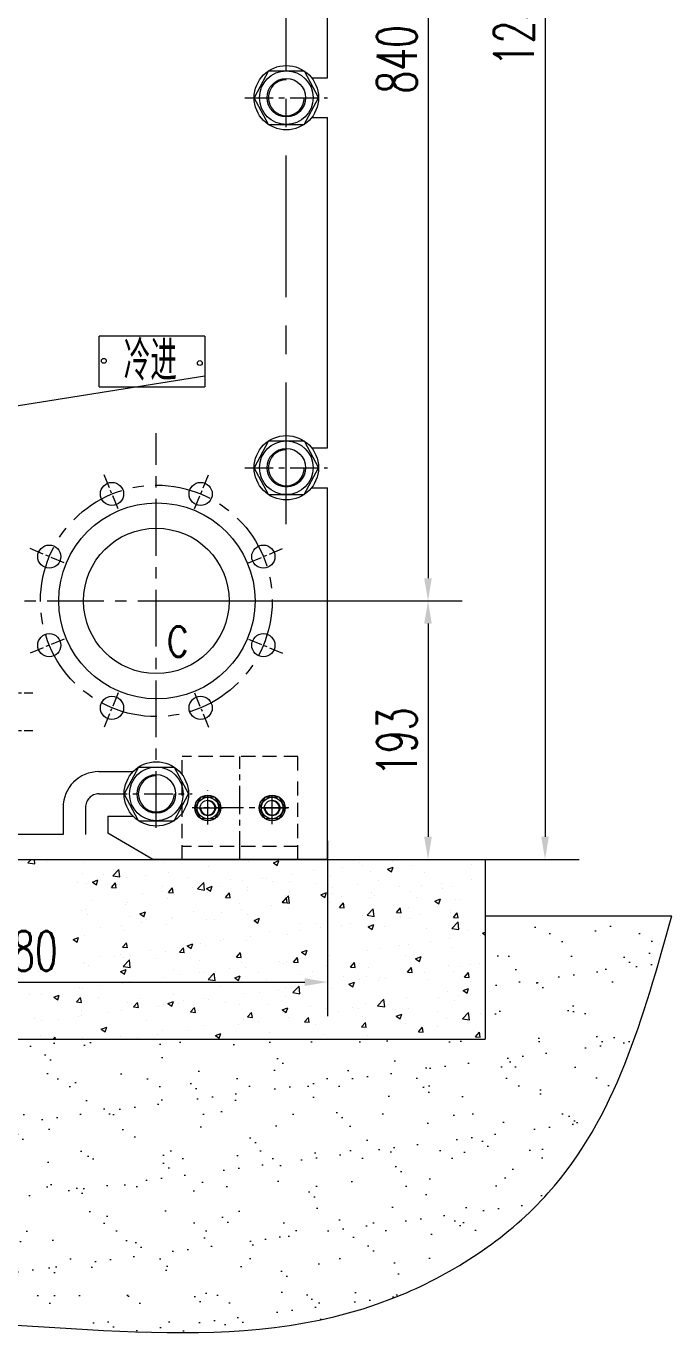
# Model space of a CAD drawing. Header units: millimetres. Extents: x -394 to 6212, y -2458 to 809.
# Drawn here: x 3550.2 to 3607, y -1760 to -1644.7 of the extents above; entities that cross this region are included whole.
import ezdxf

# ---------------------------------------------------------------- set-up
doc = ezdxf.new("R2010")
doc.units = ezdxf.units.MM
doc.header["$PDSIZE"] = -5
doc.linetypes.add('CENTERX2', pattern=[4, 2.5, -0.5, 0.5, -0.5])
doc.linetypes.add('HIDDEN', pattern=[0.375, 0.25, -0.125])
doc.layers.get('0').update_dxf_attribs({"lineweight": 18})
doc.layers.get('DEFPOINTS').update_dxf_attribs({"lineweight": 18})
for name, color, linetype, lineweight, true_color in [('1', 1, 'Continuous', 18, 0xff0000), ('2', 2, 'Continuous', 18, 0xffff00), ('3', 3, 'CENTERX2', 18, 0x00ff00), ('5', 6, 'HIDDEN', 18, 0xff00ff)]:
    doc.layers.add(name, color=color, linetype=linetype, lineweight=lineweight, true_color=true_color)
doc.styles.add('HZ', font='txt.shx', dxfattribs={"width": 0.67, "bigfont": 'hztxt.shx'})
doc.styles.get("Standard").update_dxf_attribs({"font": 'txt.shx', "bigfont": 'gbcbig.shx'})
doc.dimstyles.new('ISO-25', dxfattribs={"dimtxt": 2.5, "dimasz": 2.5, "dimexe": 1.25, "dimexo": 0.625, "dimtad": 1, "dimtxsty": 'Standard', "dimcen": 2.5, "dimdle": 5, "dimadec": 0, "dimazin": 0, "dimtfac": 1, "dimtmove": 0, "dimatfit": 3, "dimfxl": 1, "dimlwd": -1, "dimlwe": -1, "dimarcsym": 0})

# ---------------------------------------------------------------- blocks, each defined once
blk = doc.blocks.new('*D370')
at = {"layer": '2', "color": 0}
for p, q in [((3561.68, -1595.41), (3588.56, -1595.41)), ((3585.56, -1597.41), (3585.56, -1693.43)), ((3561.68, -1695.43), (3588.56, -1695.43))]:
    blk.add_line(p, q, dxfattribs=at)
for points in [[(3585.22, -1597.41), (3585.89, -1597.41), (3585.56, -1595.41)], [(3585.22, -1693.43), (3585.89, -1693.43), (3585.56, -1695.43)]]:
    blk.add_solid(points, dxfattribs=at)
at = {"layer": 'DEFPOINTS', "color": 0}
for p in [(3561.62, -1595.41), (3561.62, -1695.43), (3585.56, -1695.43)]:
    blk.add_point(p, dxfattribs=at)
at = {"layer": '2', "color": 0, "insert": (3582.81, -1647.68), "char_height": 3.5, "attachment_point": 5, "rotation": 90, "style": 'HZ'}
blk.add_mtext('\\A1;840', dxfattribs=at)
blk = doc.blocks.new('*D369')
at = {"layer": '2', "color": 0}
for p, q in [((3555.22, -1567.17), (3598.87, -1567.17)), ((3595.87, -1569.17), (3595.87, -1716.22)), ((3576.76, -1718.22), (3598.87, -1718.22))]:
    blk.add_line(p, q, dxfattribs=at)
for points in [[(3595.53, -1569.17), (3596.2, -1569.17), (3595.87, -1567.17)], [(3595.53, -1716.22), (3596.2, -1716.22), (3595.87, -1718.22)]]:
    blk.add_solid(points, dxfattribs=at)
at = {"layer": 'DEFPOINTS', "color": 0}
for p in [(3555.16, -1567.17), (3576.7, -1718.22), (3595.87, -1718.22)]:
    blk.add_point(p, dxfattribs=at)
at = {"layer": '2', "color": 0, "insert": (3593.12, -1644.27), "char_height": 3.5, "attachment_point": 5, "rotation": 90, "style": 'HZ'}
blk.add_mtext('\\A1;1254', dxfattribs=at)
blk = doc.blocks.new('*D368')
at = {"layer": '2', "color": 0}
for p, q in [((3520, -1716.58), (3520, -1732.04)), ((3576.7, -1716.58), (3576.7, -1732.04)), ((3522, -1729.04), (3574.7, -1729.04))]:
    blk.add_line(p, q, dxfattribs=at)
for points in [[(3522, -1728.7), (3522, -1729.37), (3520, -1729.04)], [(3574.7, -1728.7), (3574.7, -1729.37), (3576.7, -1729.04)]]:
    blk.add_solid(points, dxfattribs=at)
at = {"layer": 'DEFPOINTS', "color": 0}
for p in [(3520, -1716.52), (3576.7, -1716.52), (3576.7, -1729.04)]:
    blk.add_point(p, dxfattribs=at)
at = {"layer": '2', "color": 0, "insert": (3549.92, -1726.29), "char_height": 3.5, "attachment_point": 5, "style": 'HZ'}
blk.add_mtext('\\A1;480', dxfattribs=at)
blk = doc.blocks.new('*D367')
at = {"layer": '2', "color": 0}
for p, q in [((3561.68, -1695.43), (3588.56, -1695.43)), ((3585.56, -1697.43), (3585.56, -1716.22)), ((3574.16, -1718.22), (3588.56, -1718.22))]:
    blk.add_line(p, q, dxfattribs=at)
for points in [[(3585.22, -1697.43), (3585.89, -1697.43), (3585.56, -1695.43)], [(3585.22, -1716.22), (3585.89, -1716.22), (3585.56, -1718.22)]]:
    blk.add_solid(points, dxfattribs=at)
at = {"layer": 'DEFPOINTS', "color": 0}
for p in [(3561.62, -1695.43), (3574.09, -1718.22), (3585.56, -1718.22)]:
    blk.add_point(p, dxfattribs=at)
at = {"layer": '2', "color": 0, "insert": (3582.81, -1707.84), "char_height": 3.5, "attachment_point": 5, "rotation": 90, "style": 'HZ'}
blk.add_mtext('\\A1;193', dxfattribs=at)

msp = doc.modelspace()

# ---------------------------------------------------------------- hatches: boundary and pattern name
at = {"layer": '2'}
h = msp.add_hatch(dxfattribs=at)
h.set_pattern_fill('AR-SAND', color=256, scale=0.1, style=0)
h.set_pattern_definition([(37.5, (2525.191, -2369.4967), (-0.160003, 4.894132), [0, -3.8608, 0, -4.318, 0, -4.1275]), (7.5, (2525.191, -2369.497), (4.495233, 7.16825), [0, -2.0828, 0, -3.4798, 0, -1.3335]), (327.5, (2522.067, -2369.4967), (7.909924, 0.014372), [0, -1.27, 0, -4.572, 0, -5.969]), (317.5, (2522.067, -2369.497), (7.635565, 2.229293), [0, -0.635, 0, -2.9972, 0, -3.429])])
edge = h.paths.add_edge_path(flags=0)
edge.add_spline(control_points=[(3491.83738, -1723.18442), (3492.88507, -1734.49211), (3495.34372, -1761.02839), (3542.78317, -1756.54524), (3575.14637, -1763.24502), (3600.65643, -1746.11012), (3604.55728, -1732.09956), (3607.03945, -1723.18442)], knot_values=[0, 0, 0, 0, 30.119609414, 70.683107425, 115.86108301, 131.372832262, 158.512815981, 158.512815981, 158.512815981, 158.512815981], weights=[1, 1, 1, 1, 1, 1, 1, 1], degree=3, periodic=0)
edge.add_line((3607.03945, -1723.18442), (3590.58587, -1723.18442))
edge.add_line((3590.58587, -1723.18442), (3590.58587, -1734.05867))
edge.add_line((3590.58587, -1734.05867), (3506.11855, -1734.05867))
edge.add_line((3506.11855, -1734.05867), (3506.11855, -1723.18442))
edge.add_line((3506.11855, -1723.18442), (3491.83738, -1723.18442))

# ---------------------------------------------------------------- linework, layer by layer
at = {"color": 2, "linetype": 'Continuous', "ltscale": 0.25}
for centre, radius, start, end in [((3573.07341, -1651.05853), 1.5876, 90, 0), ((3573.07341, -1683.68388), 1.5876, 90, 0), ((3561.62001, -1712.44161), 1.5876, 90, 0), ((3566.15601, -1713.68305), 0.63504, 180, 90), ((3571.82601, -1713.68305), 0.63504, 180, 90)]:
    msp.add_arc(centre, radius, start, end, dxfattribs=at)
at = {"layer": '1', "ltscale": 200}
for p, q in [((3576.70221, -1649.30083), (3576.70221, -1622.60434)), ((3575.29776, -1649.30083), (3576.70221, -1649.30083)), ((3575.29776, -1652.81623), (3576.70221, -1652.81623)), ((3576.70221, -1663.50355), (3576.70221, -1652.81623)), ((3576.70221, -1681.92618), (3576.70221, -1656.9576)), ((3576.70221, -1681.92618), (3576.70221, -1680.28188)), ((3575.29776, -1681.92618), (3576.70221, -1681.92618)), ((3575.29776, -1685.44158), (3576.70221, -1685.44158)), ((3576.70221, -1703.19355), (3576.70221, -1685.44158)), ((3576.70221, -1718.21905), (3576.70221, -1700.61144)), ((3576.70221, -1718.21905), (3561.32165, -1718.21905)), ((3575.00121, -1718.21905), (3562.75401, -1718.21905))]:
    msp.add_line(p, q, dxfattribs=at)
at = {"layer": '1', "ltscale": 0.25}
for p, q in [((3571.51231, -1648.69205), (3570.23841, -1651.05853)), ((3571.51231, -1648.69205), (3574.63451, -1648.69205)), ((3574.63451, -1648.69205), (3575.90841, -1651.05853)), ((3571.51231, -1653.425), (3570.23841, -1651.05853)), ((3574.63451, -1653.425), (3575.90841, -1651.05853)), ((3571.51231, -1653.425), (3574.63451, -1653.425)), ((3556.59076, -1676.54388), (3556.59076, -1672.07718)), ((3565.9051, -1672.07718), (3556.59076, -1672.07718)), ((3565.9051, -1672.07718), (3565.9051, -1676.54388)), ((3556.59076, -1676.54388), (3565.9051, -1676.54388)), ((3571.51231, -1681.31741), (3570.23841, -1683.68388)), ((3571.51231, -1681.31741), (3574.63451, -1681.31741)), ((3574.63451, -1681.31741), (3575.90841, -1683.68388)), ((3571.51231, -1686.05036), (3570.23841, -1683.68388)), ((3574.63451, -1686.05036), (3575.90841, -1683.68388)), ((3571.51231, -1686.05036), (3574.63451, -1686.05036)), ((3556.56271, -1710.47823), (3559.57493, -1710.47823)), ((3560.05891, -1710.07513), (3558.78501, -1712.44161)), ((3560.05891, -1710.07513), (3563.18111, -1710.07513)), ((3563.18111, -1710.07513), (3564.45501, -1712.44161)), ((3560.05891, -1714.80808), (3558.78501, -1712.44161)), ((3563.18111, -1714.80808), (3564.45501, -1712.44161)), ((3565.53157, -1712.73646), (3565.02201, -1713.68305)), ((3566.78045, -1712.73646), (3565.53157, -1712.73646)), ((3566.78045, -1712.73646), (3567.29001, -1713.68305)), ((3571.20157, -1712.73646), (3570.69201, -1713.68305)), ((3572.45045, -1712.73646), (3571.20157, -1712.73646)), ((3572.45045, -1712.73646), (3572.96001, -1713.68305)), ((3553.4094, -1713.63153), (3553.4094, -1716.01139)), ((3565.53157, -1714.62964), (3565.02201, -1713.68305)), ((3566.78045, -1714.62964), (3567.29001, -1713.68305)), ((3571.20157, -1714.62964), (3570.69201, -1713.68305)), ((3572.45045, -1714.62964), (3572.96001, -1713.68305)), ((3557.33616, -1714.40499), (3557.33616, -1715.91803)), ((3557.33616, -1714.40499), (3559.57493, -1714.40499)), ((3560.05891, -1714.80808), (3563.18111, -1714.80808)), ((3566.78045, -1714.62964), (3565.53157, -1714.62964)), ((3572.45045, -1714.62964), (3571.20157, -1714.62964)), ((3553.4094, -1716.01139), (3543.29502, -1716.01139)), ((3561.32165, -1718.21905), (3557.33616, -1715.91803))]:
    msp.add_line(p, q, dxfattribs=at)
at = {"layer": '1', "lineweight": 0}
for p, q in [((3506.11855, -1718.21905), (3590.58587, -1718.21905)), ((3590.58587, -1718.21905), (3590.58587, -1734.05867)), ((3590.58587, -1723.18442), (3607.03945, -1723.18442)), ((3506.11855, -1734.05867), (3590.58587, -1734.05867))]:
    msp.add_line(p, q, dxfattribs=at)
at = {"layer": '1', "ltscale": 0.25}
for centre, radius in [((3573.07341, -1651.05853), 2.835), ((3573.07341, -1651.05853), 2.36647), ((3573.07341, -1651.05853), 1.701), ((3556.99984, -1674.25866), 0.21336), ((3565.4557, -1674.4548), 0.21336), ((3573.07341, -1683.68388), 2.835), ((3573.07341, -1683.68388), 2.36647), ((3573.07341, -1683.68388), 1.701), ((3557.71434, -1685.99653), 1.0206), ((3565.52568, -1685.99653), 1.0206), ((3561.67251, -1695.42565), 8.6436), ((3552.1909, -1691.51998), 1.0206), ((3571.04912, -1691.51998), 1.0206), ((3552.1909, -1699.33132), 1.0206), ((3571.04912, -1699.33132), 1.0206), ((3557.71434, -1704.85476), 1.0206), ((3565.52568, -1704.85476), 1.0206), ((3561.62001, -1712.44161), 2.835), ((3561.62001, -1712.44161), 2.36647), ((3561.62001, -1712.44161), 1.701), ((3566.15601, -1713.68305), 1.134), ((3566.15601, -1713.68305), 0.94659), ((3566.15601, -1713.68305), 0.6804), ((3571.82601, -1713.68305), 1.134), ((3571.82601, -1713.68305), 0.94659), ((3571.82601, -1713.68305), 0.6804)]:
    msp.add_circle(centre, radius, dxfattribs=at)
at = {"layer": '1', "lineweight": 0}
msp.add_circle((3561.62001, -1695.42565), 6.41036, dxfattribs=at)
at = {"layer": '1', "ltscale": 0.25}
msp.add_arc((3556.56271, -1713.63153), 3.15331, 90, 180, dxfattribs=at)
at = {"layer": '1', "lineweight": 0}
msp.add_open_spline([(3491.83738, -1723.18442), (3492.88507, -1734.49211), (3495.34372, -1761.02839), (3542.78317, -1756.54524), (3575.14637, -1763.24502), (3600.65643, -1746.11012), (3604.55728, -1732.09956), (3607.03945, -1723.18442)], degree=3, knots=[0, 0, 0, 0, 1307.024754194, 3067.256611403, 5027.731318145, 5700.855593265, 6878.581043216, 6878.581043216, 6878.581043216, 6878.581043216], dxfattribs=at)
at = {"layer": '2', "ltscale": 0.5}
msp.add_line((3565.9051, -1675.61355), (3505.70482, -1685.20437), dxfattribs=at)
at = {"layer": '2'}
for p, q in [((3550.30643, -1718.50911), (3550.58474, -1718.21905)), ((3550.30643, -1718.50911), (3550.92899, -1718.60566)), ((3550.92803, -1718.60756), (3550.88283, -1718.21905)), ((3551.97168, -1718.46691), (3551.97168, -1718.46691)), ((3555.30711, -1718.52782), (3555.30711, -1718.52782)), ((3562.22685, -1718.506), (3562.22685, -1718.506)), ((3563.97923, -1718.2753), (3563.97923, -1718.2753)), ((3566.24613, -1718.83845), (3566.24613, -1718.83845)), ((3569.78187, -1718.39032), (3569.78187, -1718.39032)), ((3571.93172, -1718.51495), (3572.42185, -1718.32681)), ((3571.93173, -1718.51495), (3572.27992, -1718.74981)), ((3572.279, -1718.75231), (3572.42093, -1718.32931)), ((3578.03408, -1718.94339), (3578.03408, -1718.94339)), ((3579.51192, -1718.50006), (3579.51192, -1718.50006)), ((3579.78646, -1718.71268), (3579.78646, -1718.71268)), ((3581.99163, -1719.07557), (3582.48176, -1718.88742)), ((3582.3389, -1719.31293), (3582.48084, -1718.88993)), ((3582.43758, -1718.36366), (3582.43758, -1718.36366)), ((3584.09797, -1718.7299), (3584.09797, -1718.7299)), ((3587.69203, -1718.23703), (3587.69203, -1718.23703)), ((3589.35383, -1718.63556), (3589.35383, -1718.63556)), ((3555.15488, -1719.43705), (3555.15488, -1719.43705)), ((3555.99026, -1720.21206), (3556.48039, -1720.02391)), ((3556.33753, -1720.4494), (3556.47947, -1720.0264)), ((3556.92783, -1719.50923), (3556.92783, -1719.50923)), ((3557.77712, -1719.66774), (3558.32234, -1719.09951)), ((3557.77712, -1719.66774), (3558.39968, -1719.7643)), ((3557.806, -1719.08802), (3557.806, -1719.08802)), ((3558.39871, -1719.7662), (3558.32138, -1719.10141)), ((3559.01636, -1719.85616), (3559.01636, -1719.85616)), ((3560.66459, -1719.66711), (3560.66459, -1719.66711)), ((3562.65207, -1719.33132), (3562.65207, -1719.33132)), ((3564.40135, -1719.825), (3564.40135, -1719.825)), ((3568.13811, -1719.98288), (3568.13811, -1719.98288)), ((3569.20972, -1720.10514), (3569.20972, -1720.10514)), ((3570.9621, -1719.87443), (3570.9621, -1719.87443)), ((3571.34731, -1719.90153), (3571.34731, -1719.90153)), ((3573.61322, -1719.52541), (3573.61322, -1719.52541)), ((3575.42962, -1719.20079), (3575.42962, -1719.20079)), ((3576.92652, -1719.70287), (3576.92652, -1719.70287)), ((3580.46226, -1719.25474), (3580.46226, -1719.25474)), ((3581.18922, -1720.03703), (3581.18922, -1720.03703)), ((3581.99163, -1719.07556), (3582.33983, -1719.31043)), ((3585.27153, -1719.33629), (3585.27153, -1719.33629)), ((3589.42045, -1719.96279), (3589.42045, -1719.96279)), ((3554.66701, -1720.29162), (3554.66701, -1720.29162)), ((3555.48061, -1720.30429), (3555.48061, -1720.30429)), ((3555.99026, -1720.21205), (3556.33846, -1720.44692)), ((3557.67744, -1720.69702), (3558.01491, -1720.29485)), ((3557.67744, -1720.69702), (3558.09585, -1720.73363)), ((3558.09493, -1720.73613), (3558.01399, -1720.29735)), ((3558.40377, -1720.4495), (3558.40377, -1720.4495)), ((3560.38537, -1721.26689), (3560.38537, -1721.26689)), ((3562.13775, -1721.03618), (3562.13775, -1721.03618)), ((3562.14053, -1720.60739), (3562.14053, -1720.60739)), ((3562.69826, -1721.13629), (3563.11667, -1721.17289)), ((3562.69827, -1721.13629), (3563.03573, -1720.73411)), ((3563.11575, -1721.17539), (3563.03481, -1720.73662)), ((3564.78887, -1720.68715), (3564.78887, -1720.68715)), ((3565.2478, -1720.82638), (3565.79302, -1720.25814)), ((3565.24781, -1720.82638), (3565.87036, -1720.92293)), ((3565.8694, -1720.92484), (3565.79206, -1720.26005)), ((3565.87728, -1720.76527), (3565.87728, -1720.76527)), ((3566.05017, -1720.77267), (3566.5403, -1720.58453)), ((3566.05017, -1720.77267), (3566.39836, -1721.00753)), ((3566.16101, -1721.16871), (3566.16101, -1721.16871)), ((3566.39744, -1721.01003), (3566.53937, -1720.58702)), ((3567.26501, -1720.60226), (3567.26501, -1720.60226)), ((3567.71909, -1721.57555), (3568.05655, -1721.17338)), ((3568.13657, -1721.61466), (3568.05563, -1721.17588)), ((3569.61404, -1720.92316), (3569.61404, -1720.92316)), ((3569.69675, -1720.72058), (3569.69675, -1720.72058)), ((3571.87486, -1720.14077), (3571.87486, -1720.14077)), ((3573.33246, -1720.19574), (3573.33246, -1720.19574)), ((3573.3508, -1721.08104), (3573.3508, -1721.08104)), ((3575.61162, -1720.29865), (3575.61162, -1720.29865)), ((3576.11007, -1721.33328), (3576.6002, -1721.14514)), ((3576.45734, -1721.57065), (3576.59928, -1721.14764)), ((3577.08756, -1721.23892), (3577.08756, -1721.23892)), ((3577.10692, -1720.73776), (3577.10692, -1720.73776)), ((3579.34838, -1720.45653), (3579.34838, -1720.45653)), ((3580.59609, -1721.12454), (3580.59609, -1721.12454)), ((3583.08513, -1720.61442), (3583.08513, -1720.61442)), ((3584.01285, -1721.06016), (3584.01285, -1721.06016)), ((3585.01694, -1720.54252), (3585.01694, -1720.54252)), ((3586.76932, -1720.31182), (3586.76932, -1720.31182)), ((3586.82189, -1720.7723), (3586.82189, -1720.7723)), ((3587.60691, -1720.56729), (3587.60691, -1720.56729)), ((3590.55865, -1720.93019), (3590.55865, -1720.93019)), ((3555.96451, -1721.8489), (3555.96451, -1721.8489)), ((3558.93124, -1722.18642), (3558.93124, -1722.18642)), ((3559.1004, -1722.00373), (3559.1004, -1722.00373)), ((3562.56695, -1721.66158), (3562.56695, -1721.66158)), ((3563.18271, -1721.303), (3563.18271, -1721.303)), ((3567.71909, -1721.57555), (3568.13749, -1721.61216)), ((3568.94231, -1722.13923), (3568.94231, -1722.13923)), ((3571.77174, -1722.28629), (3571.77174, -1722.28629)), ((3572.71849, -1721.98501), (3573.26371, -1721.41678)), ((3572.71849, -1721.98501), (3573.34105, -1722.08156)), ((3572.73991, -1722.01482), (3573.07737, -1721.61264)), ((3572.73991, -1722.01482), (3573.15831, -1722.05142)), ((3573.02462, -1721.4385), (3573.02462, -1721.4385)), ((3573.15739, -1722.05393), (3573.07645, -1721.61515)), ((3573.34009, -1722.08348), (3573.26275, -1721.41869)), ((3576.11007, -1721.33328), (3576.45827, -1721.56814)), ((3576.19259, -1721.70427), (3576.19259, -1721.70427)), ((3576.8414, -1722.03313), (3576.8414, -1722.03313)), ((3577.76073, -1722.45408), (3578.09819, -1722.05191)), ((3577.94497, -1721.47357), (3577.94497, -1721.47357)), ((3578.17821, -1722.4932), (3578.09727, -1722.05442)), ((3580.37714, -1721.585), (3580.37714, -1721.585)), ((3580.82431, -1721.39681), (3580.82431, -1721.39681)), ((3584.56107, -1721.55469), (3584.56107, -1721.55469)), ((3586.16998, -1721.8939), (3586.66011, -1721.70575)), ((3586.16998, -1721.8939), (3586.51818, -1722.12876)), ((3586.51725, -1722.13127), (3586.65918, -1721.70827)), ((3587.9449, -1721.78598), (3587.9449, -1721.78598)), ((3588.29783, -1721.71258), (3588.29783, -1721.71258)), ((3555.0181, -1722.70447), (3555.0181, -1722.70447)), ((3555.3955, -1722.63455), (3555.3955, -1722.63455)), ((3555.53517, -1723.06739), (3555.53517, -1723.06739)), ((3559.27193, -1723.22528), (3559.27193, -1723.22528)), ((3560.16861, -1723.03039), (3560.65874, -1722.84224)), ((3560.16861, -1723.03039), (3560.51681, -1723.26525)), ((3560.51588, -1723.26774), (3560.65781, -1722.84473)), ((3560.77771, -1723.5407), (3560.77771, -1723.5407)), ((3562.94738, -1723.44804), (3562.94738, -1723.44804)), ((3563.00869, -1723.38316), (3563.00869, -1723.38316)), ((3564.86001, -1722.83996), (3564.86001, -1722.83996)), ((3566.07589, -1723.49896), (3566.07589, -1723.49896)), ((3566.74544, -1723.54104), (3566.74544, -1723.54104)), ((3567.36823, -1722.86602), (3567.36823, -1722.86602)), ((3569.12061, -1722.63531), (3569.12061, -1722.63531)), ((3569.61163, -1723.05083), (3569.61163, -1723.05083)), ((3570.22852, -1723.591), (3570.71865, -1723.40286)), ((3570.57578, -1723.82836), (3570.71772, -1723.40536)), ((3573.24734, -1722.526), (3573.24734, -1722.526)), ((3577.76073, -1722.45408), (3578.17913, -1722.49069)), ((3579.78029, -1723.18745), (3579.78029, -1723.18745)), ((3580.18918, -1723.14364), (3580.7344, -1722.57541)), ((3580.18918, -1723.14364), (3580.81174, -1723.2402)), ((3580.81077, -1723.24212), (3580.73343, -1722.57733)), ((3582.78155, -1722.89335), (3583.11901, -1722.49117)), ((3582.78155, -1722.89335), (3583.19995, -1722.92995)), ((3583.19903, -1722.93247), (3583.11809, -1722.49369)), ((3583.17546, -1723.3034), (3583.17546, -1723.3034)), ((3583.86259, -1722.48672), (3583.86259, -1722.48672)), ((3583.92773, -1723.39042), (3583.92773, -1723.39042)), ((3584.92784, -1723.0727), (3584.92784, -1723.0727)), ((3587.52179, -1722.89754), (3587.52179, -1722.89754)), ((3587.57896, -1722.72367), (3587.57896, -1722.72367)), ((3587.80237, -1723.33261), (3588.13983, -1722.93044)), ((3587.80237, -1723.33261), (3588.22077, -1723.36922)), ((3588.21985, -1723.37174), (3588.13892, -1722.93296)), ((3556.69541, -1724.24143), (3556.69541, -1724.24143)), ((3558.54388, -1724.02777), (3558.54388, -1724.02777)), ((3558.84612, -1724.51667), (3558.84612, -1724.51667)), ((3560.29626, -1723.79706), (3560.29626, -1723.79706)), ((3562.48183, -1723.99184), (3562.48183, -1723.99184)), ((3570.22852, -1723.591), (3570.57671, -1723.82586)), ((3570.4822, -1723.69893), (3570.4822, -1723.69893)), ((3571.61568, -1724.58892), (3571.61568, -1724.58892)), ((3574.21896, -1723.85681), (3574.21896, -1723.85681)), ((3574.3511, -1724.46515), (3574.3511, -1724.46515)), ((3575.69799, -1723.88819), (3575.69799, -1723.88819)), ((3576.10348, -1724.23445), (3576.10348, -1724.23445)), ((3576.75628, -1724.36338), (3576.75628, -1724.36338)), ((3577.95572, -1724.0147), (3577.95572, -1724.0147)), ((3578.75461, -1723.88542), (3578.75461, -1723.88542)), ((3580.28842, -1724.15162), (3580.77855, -1723.96347)), ((3580.28842, -1724.15161), (3580.63662, -1724.38648)), ((3580.29202, -1723.91525), (3580.29202, -1723.91525)), ((3580.63569, -1724.38898), (3580.77762, -1723.96598)), ((3581.69247, -1724.17258), (3581.69247, -1724.17258)), ((3585.42923, -1724.33046), (3585.42923, -1724.33046)), ((3587.65987, -1724.30228), (3588.20509, -1723.73404)), ((3587.65987, -1724.30228), (3588.28242, -1724.39883)), ((3588.28146, -1724.40075), (3588.20412, -1723.73596)), ((3589.16599, -1724.48835), (3589.16599, -1724.48835)), ((3590.34833, -1724.71223), (3590.58587, -1724.62105)), ((3590.34833, -1724.71223), (3590.58587, -1724.87245)), ((3554.28705, -1725.28811), (3554.77718, -1725.09996)), ((3554.28706, -1725.2881), (3554.63525, -1725.52297)), ((3554.63432, -1725.52545), (3554.77625, -1725.10245)), ((3555.31038, -1724.9648), (3555.31038, -1724.9648)), ((3558.6487, -1725.96237), (3558.98617, -1725.56019)), ((3559.06618, -1726.00147), (3558.98525, -1725.56269)), ((3564.34696, -1725.84872), (3564.83709, -1725.66058)), ((3564.34696, -1725.84872), (3564.69516, -1726.08358)), ((3564.69423, -1726.08607), (3564.83616, -1725.66307)), ((3565.52675, -1725.6269), (3565.52675, -1725.6269)), ((3565.99077, -1725.82922), (3565.99077, -1725.82922)), ((3567.27913, -1725.3962), (3567.27913, -1725.3962)), ((3567.53338, -1725.28965), (3567.53338, -1725.28965)), ((3569.52651, -1725.38109), (3569.52651, -1725.38109)), ((3569.93025, -1725.04717), (3569.93025, -1725.04717)), ((3573.16222, -1724.85626), (3573.16222, -1724.85626)), ((3583.08635, -1725.83358), (3583.08635, -1725.83358)), ((3583.84261, -1725.72067), (3583.84261, -1725.72067)), ((3585.73747, -1725.48455), (3585.73747, -1725.48455)), ((3587.43667, -1725.2278), (3587.43667, -1725.2278)), ((3590.15833, -1724.90254), (3590.15833, -1724.90254)), ((3556.70239, -1726.78865), (3556.70239, -1726.78865)), ((3557.90879, -1726.80224), (3557.90879, -1726.80224)), ((3558.45477, -1726.55794), (3558.45477, -1726.55794)), ((3558.6487, -1725.96237), (3559.0671, -1725.99897)), ((3558.761, -1726.84693), (3558.761, -1726.84693)), ((3559.36877, -1726.69112), (3559.36877, -1726.69112)), ((3561.1059, -1726.20892), (3561.1059, -1726.20892)), ((3561.64554, -1726.96013), (3561.64554, -1726.96013)), ((3562.39671, -1726.32209), (3562.39671, -1726.32209)), ((3563.45108, -1725.99039), (3563.45108, -1725.99039)), ((3563.66952, -1726.40163), (3564.00699, -1725.99946)), ((3563.66952, -1726.40163), (3564.08793, -1726.43824)), ((3564.087, -1726.44074), (3564.00607, -1726.00196)), ((3568.69035, -1726.8409), (3569.02781, -1726.43872)), ((3568.69035, -1726.8409), (3569.10875, -1726.8775)), ((3569.10783, -1726.88001), (3569.02689, -1726.44123)), ((3573.71117, -1727.28016), (3574.04863, -1726.87799)), ((3574.12865, -1727.31928), (3574.04771, -1726.8805)), ((3574.26199, -1726.99533), (3574.26199, -1726.99533)), ((3574.40687, -1726.40933), (3574.897, -1726.22119)), ((3574.40687, -1726.40933), (3574.75506, -1726.64419)), ((3574.75413, -1726.6467), (3574.89607, -1726.22369)), ((3576.67116, -1726.69364), (3576.67116, -1726.69364)), ((3576.91312, -1726.6463), (3576.91312, -1726.6463)), ((3580.20691, -1726.24551), (3580.20691, -1726.24551)), ((3581.33397, -1726.06429), (3581.33397, -1726.06429)), ((3583.57358, -1726.66336), (3583.57358, -1726.66336)), ((3584.46677, -1726.96995), (3584.9569, -1726.7818)), ((3584.46677, -1726.96995), (3584.81497, -1727.20481)), ((3584.81404, -1727.20732), (3584.95597, -1726.78431)), ((3587.65588, -1725.96263), (3587.65588, -1725.96263)), ((3551.20417, -1728.09259), (3551.20417, -1728.09259)), ((3555.22526, -1727.29506), (3555.22526, -1727.29506)), ((3555.28647, -1727.39186), (3555.28647, -1727.39186)), ((3555.64796, -1727.58463), (3555.64796, -1727.58463)), ((3558.4654, -1728.10644), (3558.95553, -1727.91829)), ((3558.4654, -1728.10644), (3558.8136, -1728.3413)), ((3558.70517, -1727.64521), (3559.25039, -1727.07697)), ((3558.70517, -1727.64521), (3559.32773, -1727.74176)), ((3558.81267, -1728.34379), (3558.9546, -1727.92078)), ((3559.32676, -1727.74367), (3559.24942, -1727.07888)), ((3559.38472, -1727.74252), (3559.38472, -1727.74252)), ((3563.12148, -1727.9004), (3563.12148, -1727.9004)), ((3565.3823, -1727.11801), (3565.3823, -1727.11801)), ((3565.43764, -1728.15708), (3565.43764, -1728.15708)), ((3565.90565, -1728.15948), (3565.90565, -1728.15948)), ((3566.85824, -1728.05829), (3566.85824, -1728.05829)), ((3568.08876, -1727.80805), (3568.08876, -1727.80805)), ((3569.11906, -1727.27589), (3569.11906, -1727.27589)), ((3569.44139, -1727.71135), (3569.44139, -1727.71135)), ((3572.50962, -1727.22603), (3572.50962, -1727.22603)), ((3572.85582, -1727.43378), (3572.85582, -1727.43378)), ((3573.0771, -1727.18651), (3573.0771, -1727.18651)), ((3573.71117, -1727.28016), (3574.12957, -1727.31677)), ((3575.40897, -1728.06483), (3575.40897, -1728.06483)), ((3576.59257, -1727.59166), (3576.59257, -1727.59166)), ((3578.73199, -1727.71943), (3579.06945, -1727.31725)), ((3578.73199, -1727.71943), (3579.15039, -1727.75603)), ((3579.14947, -1727.75855), (3579.06853, -1727.31977)), ((3579.49128, -1727.3641), (3579.49128, -1727.3641)), ((3580.32933, -1727.74955), (3580.32933, -1727.74955)), ((3583.75281, -1728.15869), (3584.09027, -1727.75652)), ((3583.75281, -1728.15869), (3584.17121, -1728.1953)), ((3583.75749, -1728.05093), (3583.75749, -1728.05093)), ((3584.06609, -1727.90743), (3584.06609, -1727.90743)), ((3584.17029, -1728.19782), (3584.08935, -1727.75904)), ((3587.35155, -1727.55806), (3587.35155, -1727.55806)), ((3587.80284, -1728.06532), (3587.80284, -1728.06532)), ((3588.31684, -1727.66342), (3588.31684, -1727.66342)), ((3588.77363, -1728.59796), (3589.11109, -1728.19578)), ((3589.33319, -1727.49959), (3589.33319, -1727.49959)), ((3590.06922, -1727.43272), (3590.06922, -1727.43272)), ((3556.61328, -1729.31883), (3556.61328, -1729.31883)), ((3558.67588, -1729.17719), (3558.67588, -1729.17719)), ((3559.26441, -1728.9698), (3559.26441, -1728.9698)), ((3562.31159, -1728.65235), (3562.31159, -1728.65235)), ((3563.68526, -1728.38778), (3563.68526, -1728.38778)), ((3566.17586, -1728.80384), (3566.72108, -1728.23561)), ((3566.17586, -1728.80384), (3566.79842, -1728.90039)), ((3566.79745, -1728.9023), (3566.72011, -1728.23751)), ((3568.52531, -1728.66705), (3569.01544, -1728.47891)), ((3568.52531, -1728.66705), (3568.87351, -1728.90191)), ((3568.87257, -1728.90441), (3569.01451, -1728.48141)), ((3570.59499, -1728.21617), (3570.59499, -1728.21617)), ((3571.32667, -1728.76557), (3571.32667, -1728.76557)), ((3574.33175, -1728.37405), (3574.33175, -1728.37405)), ((3576.58604, -1729.0239), (3576.58604, -1729.0239)), ((3578.06851, -1728.53194), (3578.06851, -1728.53194)), ((3578.58522, -1729.22767), (3579.07535, -1729.03952)), ((3578.58522, -1729.22767), (3578.93341, -1729.46253)), ((3578.93248, -1729.46503), (3579.07441, -1729.04203)), ((3579.49248, -1728.82517), (3579.49248, -1728.82517)), ((3580.12179, -1728.57577), (3580.12179, -1728.57577)), ((3581.16858, -1728.90106), (3581.16858, -1728.90106)), ((3581.24486, -1728.59446), (3581.24486, -1728.59446)), ((3581.80526, -1728.68982), (3581.80526, -1728.68982)), ((3583.89599, -1728.24544), (3583.89599, -1728.24544)), ((3585.25089, -1728.20033), (3585.25089, -1728.20033)), ((3585.54202, -1728.84771), (3585.54202, -1728.84771)), ((3588.77363, -1728.59796), (3589.19203, -1728.63456)), ((3589.19111, -1728.63708), (3589.11017, -1728.19831)), ((3589.27878, -1729.00559), (3589.27878, -1729.00559)), ((3550.44005, -1730.13155), (3550.44005, -1730.13155)), ((3551.54608, -1730.11819), (3551.54608, -1730.11819)), ((3552.58385, -1730.36416), (3553.07398, -1730.17601)), ((3552.58385, -1730.36416), (3552.93204, -1730.59902)), ((3552.77937, -1730.20252), (3552.77937, -1730.20252)), ((3552.93111, -1730.6015), (3553.07304, -1730.1785)), ((3554.59914, -1730.78845), (3554.9366, -1730.38627)), ((3554.86091, -1729.54953), (3554.86091, -1729.54953)), ((3555.01662, -1730.82755), (3554.93568, -1730.38877)), ((3555.14014, -1729.62532), (3555.14014, -1729.62532)), ((3556.51613, -1730.3604), (3556.51613, -1730.3604)), ((3563.16206, -1730.16704), (3563.16206, -1730.16704)), ((3565.82053, -1730.48973), (3565.82053, -1730.48973)), ((3567.24437, -1729.4663), (3567.24437, -1729.4663)), ((3569.35628, -1730.0416), (3569.35628, -1730.0416)), ((3570.66813, -1729.98692), (3570.66813, -1729.98692)), ((3572.42051, -1729.75621), (3572.42051, -1729.75621)), ((3572.99198, -1729.51677), (3572.99198, -1729.51677)), ((3573.00398, -1730.30253), (3573.00398, -1730.30253)), ((3573.64655, -1729.96247), (3574.19177, -1729.39424)), ((3573.64655, -1729.96247), (3574.2691, -1730.05903)), ((3574.26813, -1730.06094), (3574.1908, -1729.39615)), ((3575.07163, -1729.40718), (3575.07163, -1729.40718)), ((3577.08628, -1729.6018), (3577.08628, -1729.6018)), ((3583.67238, -1730.38119), (3583.67238, -1730.38119)), ((3586.47535, -1730.4243), (3586.47535, -1730.4243)), ((3587.26643, -1729.88831), (3587.26643, -1729.88831)), ((3588.22773, -1730.1936), (3588.22773, -1730.1936)), ((3588.64512, -1729.78828), (3589.13525, -1729.60014)), ((3588.64512, -1729.78828), (3588.99332, -1730.02314)), ((3588.99238, -1730.02565), (3589.13432, -1729.60265)), ((3554.59914, -1730.78845), (3555.01754, -1730.82505)), ((3554.99746, -1731.56851), (3554.99746, -1731.56851)), ((3558.59076, -1731.50744), (3558.59076, -1731.50744)), ((3559.07976, -1730.86777), (3559.07976, -1730.86777)), ((3559.61996, -1731.22771), (3559.95743, -1730.82554)), ((3559.61996, -1731.22771), (3560.03836, -1731.26432)), ((3560.03744, -1731.26682), (3559.9565, -1730.82804)), ((3560.25288, -1730.51829), (3560.25288, -1730.51829)), ((3561.84377, -1731.14867), (3561.84377, -1731.14867)), ((3562.22647, -1730.98261), (3562.22647, -1730.98261)), ((3562.64375, -1730.92477), (3563.13388, -1730.73663)), ((3562.64375, -1730.92477), (3562.99195, -1731.15963)), ((3562.99101, -1731.16212), (3563.13295, -1730.73912)), ((3563.59615, -1730.91796), (3563.59615, -1730.91796)), ((3563.98964, -1730.67617), (3563.98964, -1730.67617)), ((3564.64078, -1731.66698), (3564.97825, -1731.2648)), ((3565.05826, -1731.70609), (3564.97732, -1731.26731)), ((3566.24728, -1730.56893), (3566.24728, -1730.56893)), ((3567.7264, -1730.83406), (3567.7264, -1730.83406)), ((3568.92167, -1731.00327), (3568.92167, -1731.00327)), ((3571.46315, -1730.99194), (3571.46315, -1730.99194)), ((3572.70366, -1731.48538), (3573.19379, -1731.29724)), ((3572.70366, -1731.48538), (3573.05186, -1731.72024)), ((3573.05092, -1731.72275), (3573.19285, -1731.29974)), ((3575.19991, -1731.14983), (3575.19991, -1731.14983)), ((3576.50092, -1731.35415), (3576.50092, -1731.35415)), ((3577.651, -1731.58605), (3577.651, -1731.58605)), ((3578.93667, -1731.30771), (3578.93667, -1731.30771)), ((3579.40338, -1731.35535), (3579.40338, -1731.35535)), ((3580.03667, -1730.90602), (3580.03667, -1730.90602)), ((3581.11723, -1731.12111), (3581.66245, -1730.55287)), ((3581.11723, -1731.12111), (3581.73979, -1731.21766)), ((3581.73882, -1731.21958), (3581.66148, -1730.55479)), ((3582.0545, -1731.00632), (3582.0545, -1731.00632)), ((3582.67342, -1731.46559), (3582.67342, -1731.46559)), ((3583.84195, -1731.35075), (3583.84195, -1731.35075)), ((3586.41018, -1731.62348), (3586.41018, -1731.62348)), ((3587.92425, -1730.65002), (3587.92425, -1730.65002)), ((3550.91516, -1732.26924), (3550.91516, -1732.26924)), ((3551.46096, -1732.44845), (3551.46096, -1732.44845)), ((3553.01942, -1732.31041), (3553.01942, -1732.31041)), ((3554.7718, -1732.07971), (3554.7718, -1732.07971)), ((3555.05502, -1731.95557), (3555.05502, -1731.95557)), ((3557.42292, -1731.73068), (3557.42292, -1731.73068)), ((3560.75707, -1732.40474), (3560.75707, -1732.40474)), ((3564.64078, -1731.66698), (3565.05919, -1731.70358)), ((3564.83937, -1731.704), (3564.83937, -1731.704)), ((3568.82664, -1732.7478), (3568.82664, -1732.7478)), ((3569.27116, -1732.37186), (3569.27116, -1732.37186)), ((3569.6616, -1732.10624), (3569.99907, -1731.70407)), ((3569.6616, -1732.10624), (3570.08001, -1732.14285)), ((3570.07908, -1732.14535), (3569.99814, -1731.70658)), ((3570.57902, -1732.51709), (3570.57902, -1732.51709)), ((3572.90686, -1731.84703), (3572.90686, -1731.84703)), ((3573.23014, -1732.16807), (3573.23014, -1732.16807)), ((3574.68243, -1732.54551), (3575.01989, -1732.14333)), ((3574.68243, -1732.54551), (3575.10083, -1732.58211)), ((3575.0999, -1732.58462), (3575.01896, -1732.14584)), ((3575.67734, -1732.75222), (3575.67734, -1732.75222)), ((3579.70325, -1732.98477), (3580.04071, -1732.5826)), ((3579.75965, -1732.05149), (3579.75965, -1732.05149)), ((3580.12072, -1733.02389), (3580.03978, -1732.58511)), ((3582.76357, -1732.046), (3583.25369, -1731.85785)), ((3582.76357, -1732.046), (3583.11176, -1732.28086)), ((3583.11083, -1732.28337), (3583.25276, -1731.86036)), ((3583.58726, -1732.71145), (3583.58726, -1732.71145)), ((3587.18131, -1732.21857), (3587.18131, -1732.21857)), ((3588.58792, -1732.27974), (3589.13314, -1731.7115)), ((3588.58792, -1732.27974), (3589.21048, -1732.37629)), ((3589.03737, -1732.60545), (3589.03737, -1732.60545)), ((3589.20951, -1732.37822), (3589.13217, -1731.71343)), ((3590.14694, -1731.78136), (3590.14694, -1731.78136)), ((3551.41623, -1733.77949), (3551.41623, -1733.77949)), ((3552.55149, -1734.05867), (3552.70776, -1733.8958)), ((3552.59246, -1733.80621), (3552.59246, -1733.80621)), ((3552.72551, -1734.05867), (3552.70678, -1733.8977)), ((3555.15298, -1733.93737), (3555.15298, -1733.93737)), ((3556.67476, -1733.10547), (3556.67476, -1733.10547)), ((3556.7622, -1733.18249), (3557.25233, -1732.99434)), ((3556.7622, -1733.18249), (3557.11039, -1733.41735)), ((3557.10946, -1733.41984), (3557.25139, -1732.99683)), ((3558.50565, -1733.8377), (3558.50565, -1733.8377)), ((3560.00229, -1733.90955), (3560.00229, -1733.90955)), ((3561.75467, -1733.67884), (3561.75467, -1733.67884)), ((3562.14135, -1733.31287), (3562.14135, -1733.31287)), ((3564.40579, -1733.32982), (3564.40579, -1733.32982)), ((3565.73541, -1732.81999), (3565.73541, -1732.81999)), ((3566.8221, -1733.7431), (3567.31223, -1733.55496)), ((3566.8221, -1733.7431), (3567.1703, -1733.97796)), ((3567.16936, -1733.98046), (3567.3113, -1733.55745)), ((3571.59504, -1733.45296), (3571.59504, -1733.45296)), ((3576.4158, -1733.68441), (3576.4158, -1733.68441)), ((3579.70325, -1732.98477), (3580.12165, -1733.02138)), ((3579.95155, -1733.23628), (3579.95155, -1733.23628)), ((3580.21301, -1733.7672), (3580.21301, -1733.7672)), ((3584.63387, -1733.18518), (3584.63387, -1733.18518)), ((3584.72407, -1733.42404), (3585.06153, -1733.02186)), ((3584.72407, -1733.42404), (3585.14247, -1733.46064)), ((3585.14154, -1733.46316), (3585.06061, -1733.02438)), ((3586.38624, -1732.95448), (3586.38624, -1732.95448)), ((3589.74489, -1733.8633), (3590.08235, -1733.46113)), ((3589.74489, -1733.8633), (3590.16329, -1733.89991)), ((3590.16236, -1733.90243), (3590.08143, -1733.46365))]:
    msp.add_line(p, q, dxfattribs=at)
at = {"layer": '3', "ltscale": 5}
msp.add_line((3573.07341, -1688.65752), (3573.07341, -1613.06466), dxfattribs=at)
at = {"layer": '3'}
for p, q in [((3569.41317, -1651.05853), (3576.70221, -1651.05853)), ((3569.41317, -1683.68388), (3576.70221, -1683.68388)), ((3568.99101, -1718.21905), (3568.99101, -1709.14705)), ((3556.56271, -1712.44161), (3564.78124, -1712.44161)), ((3566.15601, -1715.1381), (3566.15601, -1712.12334)), ((3571.82601, -1715.11164), (3571.82601, -1712.22056)), ((3555.37278, -1713.63153), (3555.37278, -1716.01139)), ((3573.30551, -1713.68305), (3564.77993, -1713.68305))]:
    msp.add_line(p, q, dxfattribs=at)
at = {"layer": '3', "ltscale": 2}
for p, q in [((3561.62001, -1715.43756), (3561.62001, -1680.63976)), ((3520.00221, -1695.42565), (3576.70221, -1695.42565))]:
    msp.add_line(p, q, dxfattribs=at)
at = {"layer": '3', "ltscale": 0.5}
for p, q in [((3558.2568, -1687.30613), (3556.95491, -1684.1631)), ((3564.98322, -1687.30613), (3566.28511, -1684.1631)), ((3553.50049, -1692.06244), (3550.35746, -1690.76055)), ((3569.73953, -1692.06244), (3572.88256, -1690.76055)), ((3553.50049, -1698.78886), (3550.35746, -1700.09075)), ((3569.73953, -1698.78886), (3572.88256, -1700.09075)), ((3545.97863, -1703.53375), (3550.72673, -1703.53375)), ((3558.2568, -1703.54516), (3556.95491, -1706.6882)), ((3564.98322, -1703.54516), (3566.28511, -1706.6882)), ((3545.97863, -1706.83806), (3550.72673, -1706.83806))]:
    msp.add_line(p, q, dxfattribs=at)
at = {"layer": '3', "ltscale": 50}
for p, q in [((3565.15395, -1713.68305), (3567.52096, -1713.68305)), ((3570.82395, -1713.68305), (3573.19096, -1713.68305))]:
    msp.add_line(p, q, dxfattribs=at)
at = {"layer": '3', "ltscale": 2}
msp.add_circle((3561.62001, -1695.42565), 10.206, dxfattribs=at)
at = {"layer": '3'}
msp.add_arc((3556.56271, -1713.63153), 1.18993, 90, 180, dxfattribs=at)
at = {"layer": '5', "ltscale": 5}
for p, q in [((3574.09401, -1709.14705), (3563.88801, -1709.14705)), ((3563.88801, -1718.21905), (3563.88801, -1709.14705)), ((3574.09401, -1710.39117), (3574.09401, -1709.14705)), ((3574.09401, -1718.21905), (3574.09401, -1710.90528)), ((3574.09401, -1717.08505), (3563.88801, -1717.08505))]:
    msp.add_line(p, q, dxfattribs=at)

# ---------------------------------------------------------------- texts
at = {"layer": '2', "attachment_point": 7, "style": 'HZ'}
for s, insert, char_height, width in [('\\T1;冷进', (3558.74592, -1676.00556), 3.5, 7.093625), ('\\T1;c', (3562.47798, -1700.34843), 4, 10.6242857)]:
    msp.add_mtext(s, dxfattribs=dict(at, insert=insert, char_height=char_height, width=width))

# ---------------------------------------------------------------- dimensions: what is measured, and where the dimension line sits
at = {"layer": '2', "ltscale": 0.5}
for base, p1, p2, text, picture, middle in [((3595.86636, -1718.21905), (3555.15621, -1567.17025), (3576.70221, -1718.21905), '1254', '*D369', (3595.86636, -1644.26604)), ((3585.5569, -1695.42565), (3561.62001, -1595.40685), (3561.62001, -1695.42565), '840', '*D370', (3585.5569, -1647.68442)), ((3585.5569, -1718.21905), (3561.62001, -1695.42565), (3574.09401, -1718.21905), '193', '*D367', (3585.5569, -1707.83808))]:
    dim = msp.add_linear_dim(base=base, p1=p1, p2=p2, angle=90, text=text, dimstyle='ISO-25', override={"dimtxt": 3.5, "dimasz": 2, "dimexe": 3, "dimexo": 0.0625, "dimgap": 1, "dimzin": 0, "dimtxsty": 'HZ', "dimsah": 1, "dimdle": 4, "dimtofl": 0, "dimatfit": 0, "dimtolj": 1, "dimtzin": 0}, dxfattribs=at)
    dim.commit()
    dim.dimension.update_dxf_attribs({"geometry": picture, "text_midpoint": middle, "dimtype": 160})
dim = msp.add_linear_dim(base=(3576.70221, -1729.03671), p1=(3520.00221, -1716.51805), p2=(3576.70221, -1716.51805), text='480', dimstyle='ISO-25', override={"dimtxt": 3.5, "dimasz": 2, "dimexe": 3, "dimexo": 0.0625, "dimgap": 1, "dimzin": 0, "dimtxsty": 'HZ', "dimsah": 1, "dimdle": 4, "dimtofl": 0, "dimatfit": 0, "dimtolj": 1, "dimtzin": 0}, dxfattribs=at)
dim.commit()
dim.dimension.update_dxf_attribs({"geometry": '*D368', "text_midpoint": (3549.92136, -1729.03671), "dimtype": 160})

doc.saveas('drawing.dxf')
